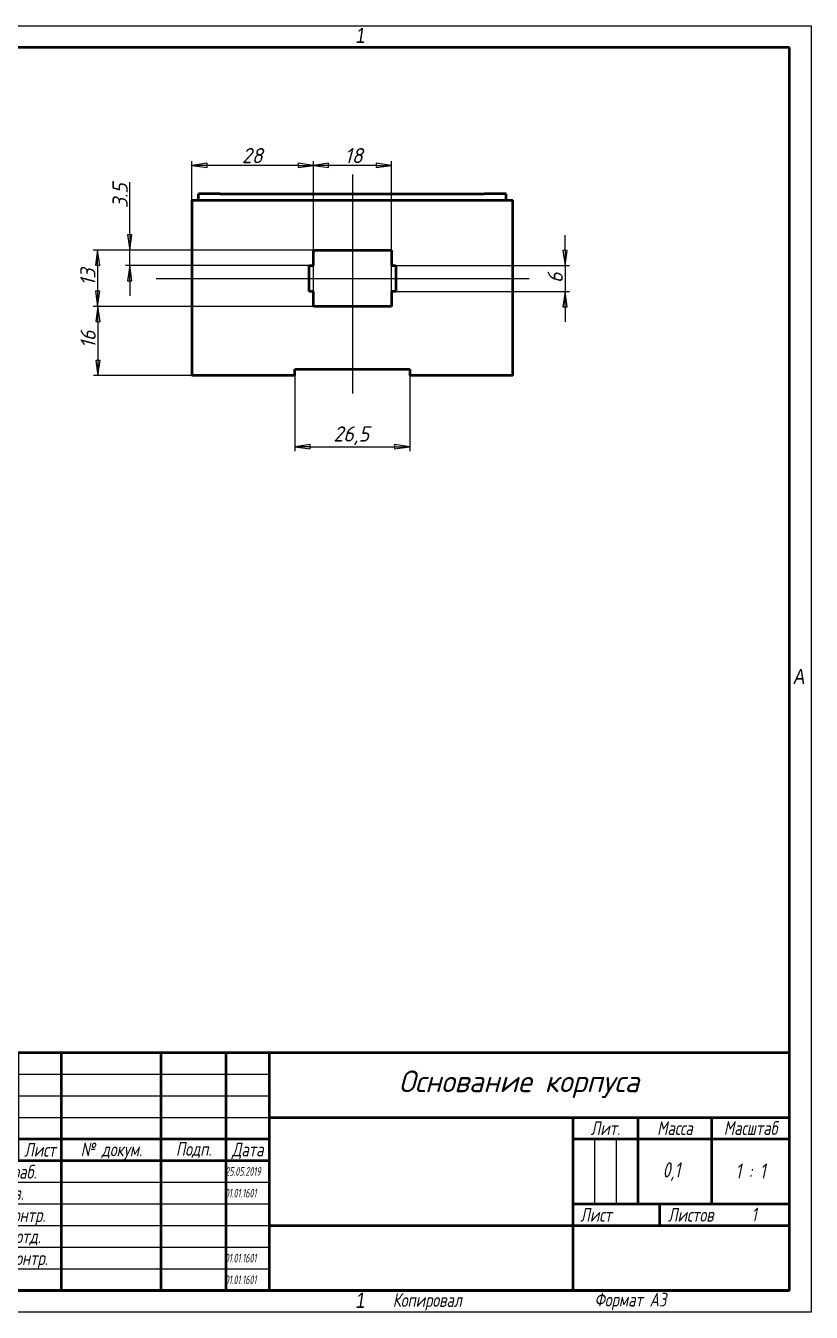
# Model space of a CAD drawing. Header units: millimetres. Extents: x 0 to 420, y 0 to 297.
# Drawn here: x 238.8 to 420, y 0 to 297 of the extents above; entities that cross this region are included whole.
import ezdxf
from ezdxf.enums import TextEntityAlignment as Align

# ---------------------------------------------------------------- set-up
doc = ezdxf.new("R2010")
doc.units = ezdxf.units.MM
for name, color, linetype, lineweight in [('Видимый контур (ГОСТ)', 7, 'Continuous', 50), ('Заголовок (ГОСТ)', 7, 'Continuous', 50), ('Кромка (ГОСТ)', 7, 'Continuous', 50), ('Осевая линия (ГОСТ)', 7, 'Continuous', 25), ('Размер (ГОСТ)', 7, 'Continuous', 25)]:
    doc.layers.add(name, color=color, linetype=linetype, lineweight=lineweight)
doc.styles.add('Альтернативный текст (ГОСТ)', font='', dxfattribs={"width": 0.8})
doc.styles.add('Обычный текст (ГОСТ)', font='GOST Common Italic.ttf')
doc.styles.add('Стиль текста110', font='GOST Common Italic.ttf', dxfattribs={"width": 0.8})
doc.styles.add('Стиль текста112', font='GOST Common Italic.ttf', dxfattribs={"width": 0.8})
doc.styles.add('Стиль текста120', font='GOST Common Italic.ttf', dxfattribs={"width": 0.9})
doc.styles.add('Стиль текста137', font='GOST Common Italic.ttf', dxfattribs={"width": 0.7})
doc.styles.add('Стиль текста139', font='GOST Common Italic.ttf', dxfattribs={"width": 0.7})
doc.styles.add('Стиль текста70', font='GOST Common Italic.ttf')
doc.styles.add('Стиль текста81', font='GOST Common Italic.ttf', dxfattribs={"width": 0.8})
doc.styles.add('Стиль текста87', font='GOST Common Italic.ttf')
doc.styles.get('Альтернативный текст (ГОСТ)').set_extended_font_data('Arial', italic=True)
doc.dimstyles.new('Обычный (ГОСТ)', dxfattribs={"dimtxt": 3.5, "dimasz": 3.5, "dimexe": 1, "dimexo": 0, "dimgap": 0.5, "dimtad": 1, "dimrnd": 1e-08, "dimtxsty": 'Обычный текст (ГОСТ)', "dimblk": 'Filled-1', "dimcen": 0.09, "dimdle": 15, "dimclrd": 256, "dimclre": 256, "dimclrt": 256, "dimazin": 2, "dimtfac": 0.714286, "dimtdec": 3, "dimtmove": 0, "dimatfit": 3, "dimfxl": 1, "dimtolj": 1, "dimlwd": 25, "dimlwe": 25, "dimarcsym": 0})

# ---------------------------------------------------------------- blocks, each defined once
blk = doc.blocks.new('Filled-1')
at = {"color": 0}
for p, q in [((0, 0), (-1, 0.143)), ((-1, 0.143), (-1, -0.143)), ((-1, 0), (0, 0)), ((-1, -0.143), (0, 0))]:
    blk.add_line(p, q, dxfattribs=at)
at = {"color": 0, "flags": 128}
blk.add_lwpolyline([(-1, -0.143), (0, 0), (-1, 0.143), (-1, -0.143)], dxfattribs=at)
at = {"color": 0}
blk.add_solid([(-1, -0.143), (0, 0), (-1, 0.143), (-1, -0.143)], dxfattribs=at)
blk = doc.blocks.new('*D34')
at = {"layer": 'Defpoints', "color": 0, "linetype": 'Continuous', "transparency": 16777216}
for p in [(305.17, 245.22), (255.41, 232.22), (305.17, 232.22)]:
    blk.add_point(p, dxfattribs=at)
at = {"layer": 'Размер (ГОСТ)', "linetype": 'Continuous', "lineweight": 25, "transparency": 16777216}
for p, q in [((305.17, 245.22), (254.41, 245.22)), ((255.41, 241.72), (255.41, 235.72)), ((305.17, 232.22), (254.41, 232.22))]:
    blk.add_line(p, q, dxfattribs=at)
at = {"layer": 'Размер (ГОСТ)', "linetype": 'Continuous', "lineweight": 25, "transparency": 16777216, "xscale": 3.5, "yscale": 3.5, "zscale": 3.5}
for p, rotation in [((255.41, 245.22), 90), ((255.41, 232.22), 270)]:
    blk.add_blockref('Filled-1', p, dxfattribs=dict(at, rotation=rotation))
at = {"layer": 'Размер (ГОСТ)', "linetype": 'Continuous', "lineweight": 25, "transparency": 16777216, "insert": (251.41, 236.9), "char_height": 3.5, "attachment_point": 1, "rotation": 90, "style": 'Обычный текст (ГОСТ)'}
blk.add_mtext('\\A1;13', dxfattribs=at)
blk = doc.blocks.new('*D35')
at = {"layer": 'Defpoints', "color": 0, "linetype": 'Continuous', "transparency": 16777216}
for p in [(305.17, 264.77), (305.17, 232.22), (323.17, 232.22)]:
    blk.add_point(p, dxfattribs=at)
at = {"layer": 'Размер (ГОСТ)', "linetype": 'Continuous', "lineweight": 25, "transparency": 16777216}
for p, q in [((305.17, 232.22), (305.17, 265.77)), ((319.67, 264.77), (308.67, 264.77)), ((323.17, 232.22), (323.17, 265.77))]:
    blk.add_line(p, q, dxfattribs=at)
at = {"layer": 'Размер (ГОСТ)', "linetype": 'Continuous', "lineweight": 25, "transparency": 16777216, "xscale": 3.5, "yscale": 3.5, "zscale": 3.5, "rotation": 180}
blk.add_blockref('Filled-1', (305.17, 264.77), dxfattribs=at)
at = {"layer": 'Размер (ГОСТ)', "linetype": 'Continuous', "lineweight": 25, "transparency": 16777216, "xscale": 3.5, "yscale": 3.5, "zscale": 3.5}
blk.add_blockref('Filled-1', (323.17, 264.77), dxfattribs=at)
at = {"layer": 'Размер (ГОСТ)', "linetype": 'Continuous', "lineweight": 25, "transparency": 16777216, "insert": (312.34, 268.77), "char_height": 3.5, "attachment_point": 1, "style": 'Обычный текст (ГОСТ)'}
blk.add_mtext('\\A1;18', dxfattribs=at)
blk = doc.blocks.new('*D38')
at = {"layer": 'Defpoints', "color": 0, "linetype": 'Continuous', "transparency": 16777216}
for p in [(300.91, 217.72), (327.41, 217.72), (327.41, 199.81)]:
    blk.add_point(p, dxfattribs=at)
at = {"layer": 'Размер (ГОСТ)', "linetype": 'Continuous', "lineweight": 25, "transparency": 16777216}
for p, q in [((300.91, 217.72), (300.91, 198.81)), ((327.41, 217.72), (327.41, 198.81)), ((304.41, 199.81), (323.91, 199.81))]:
    blk.add_line(p, q, dxfattribs=at)
at = {"layer": 'Размер (ГОСТ)', "linetype": 'Continuous', "lineweight": 25, "transparency": 16777216, "xscale": 3.5, "yscale": 3.5, "zscale": 3.5, "rotation": 180}
blk.add_blockref('Filled-1', (300.91, 199.81), dxfattribs=at)
at = {"layer": 'Размер (ГОСТ)', "linetype": 'Continuous', "lineweight": 25, "transparency": 16777216, "xscale": 3.5, "yscale": 3.5, "zscale": 3.5}
blk.add_blockref('Filled-1', (327.41, 199.81), dxfattribs=at)
at = {"layer": 'Размер (ГОСТ)', "linetype": 'Continuous', "lineweight": 25, "transparency": 16777216, "insert": (309.76, 204.51), "char_height": 3.5, "attachment_point": 1, "style": 'Обычный текст (ГОСТ)'}
blk.add_mtext('\\A1;26,5', dxfattribs=at)
blk = doc.blocks.new('*D39')
at = {"layer": 'Defpoints', "color": 0, "linetype": 'Continuous', "transparency": 16777216}
for p in [(305.17, 232.22), (255.46, 216.22), (282.17, 216.22)]:
    blk.add_point(p, dxfattribs=at)
at = {"layer": 'Размер (ГОСТ)', "linetype": 'Continuous', "lineweight": 25, "transparency": 16777216}
for p, q in [((305.17, 232.22), (254.46, 232.22)), ((255.46, 228.72), (255.46, 219.72)), ((282.17, 216.22), (254.46, 216.22))]:
    blk.add_line(p, q, dxfattribs=at)
at = {"layer": 'Размер (ГОСТ)', "linetype": 'Continuous', "lineweight": 25, "transparency": 16777216, "xscale": 3.5, "yscale": 3.5, "zscale": 3.5}
for p, rotation in [((255.46, 232.22), 90), ((255.46, 216.22), 270)]:
    blk.add_blockref('Filled-1', p, dxfattribs=dict(at, rotation=rotation))
at = {"layer": 'Размер (ГОСТ)', "linetype": 'Continuous', "lineweight": 25, "transparency": 16777216, "insert": (251.46, 222.5), "char_height": 3.5, "attachment_point": 1, "rotation": 90, "style": 'Обычный текст (ГОСТ)'}
blk.add_mtext('\\A1;16', dxfattribs=at)
blk = doc.blocks.new('*D40')
at = {"layer": 'Defpoints', "color": 0, "linetype": 'Continuous', "transparency": 16777216}
for p in [(277.17, 264.77), (277.17, 256.72), (305.17, 245.22)]:
    blk.add_point(p, dxfattribs=at)
at = {"layer": 'Размер (ГОСТ)', "linetype": 'Continuous', "lineweight": 25, "transparency": 16777216}
for p, q in [((277.17, 256.72), (277.17, 265.77)), ((301.67, 264.77), (280.67, 264.77)), ((305.17, 245.22), (305.17, 265.77))]:
    blk.add_line(p, q, dxfattribs=at)
at = {"layer": 'Размер (ГОСТ)', "linetype": 'Continuous', "lineweight": 25, "transparency": 16777216, "xscale": 3.5, "yscale": 3.5, "zscale": 3.5, "rotation": 180}
blk.add_blockref('Filled-1', (277.17, 264.77), dxfattribs=at)
at = {"layer": 'Размер (ГОСТ)', "linetype": 'Continuous', "lineweight": 25, "transparency": 16777216, "xscale": 3.5, "yscale": 3.5, "zscale": 3.5}
blk.add_blockref('Filled-1', (305.17, 264.77), dxfattribs=at)
at = {"layer": 'Размер (ГОСТ)', "linetype": 'Continuous', "lineweight": 25, "transparency": 16777216, "insert": (288.66, 268.77), "char_height": 3.5, "attachment_point": 1, "style": 'Обычный текст (ГОСТ)'}
blk.add_mtext('\\A1;28', dxfattribs=at)
blk = doc.blocks.new('*D41')
at = {"layer": 'Defpoints', "color": 0, "linetype": 'Continuous', "transparency": 16777216}
for p in [(262.83, 245.22), (305.17, 245.22), (304.17, 241.63)]:
    blk.add_point(p, dxfattribs=at)
at = {"layer": 'Размер (ГОСТ)', "linetype": 'Continuous', "lineweight": 25, "transparency": 16777216}
for p, q in [((262.83, 248.72), (262.83, 260.92)), ((305.17, 245.22), (261.83, 245.22)), ((262.83, 241.63), (262.83, 245.22)), ((304.17, 241.63), (261.83, 241.63)), ((262.83, 238.13), (262.83, 234.63))]:
    blk.add_line(p, q, dxfattribs=at)
at = {"layer": 'Размер (ГОСТ)', "linetype": 'Continuous', "lineweight": 25, "transparency": 16777216, "xscale": 3.5, "yscale": 3.5, "zscale": 3.5}
for p, rotation in [((262.83, 245.22), 270), ((262.83, 241.63), 90)]:
    blk.add_blockref('Filled-1', p, dxfattribs=dict(at, rotation=rotation))
at = {"layer": 'Размер (ГОСТ)', "linetype": 'Continuous', "lineweight": 25, "transparency": 16777216, "insert": (258.83, 252.72), "char_height": 3.5, "attachment_point": 1, "rotation": 90, "style": 'Обычный текст (ГОСТ)'}
blk.add_mtext('\\A1; \\fGOST Common|b0|i1;\\H3.5000;3.5', dxfattribs=at)
blk = doc.blocks.new('*D42')
at = {"layer": 'Defpoints', "color": 0, "linetype": 'Continuous', "transparency": 16777216}
for p in [(324.17, 241.63), (324.17, 235.63), (363.21, 235.63)]:
    blk.add_point(p, dxfattribs=at)
at = {"layer": 'Размер (ГОСТ)', "linetype": 'Continuous', "lineweight": 25, "transparency": 16777216}
for p, q in [((363.21, 245.13), (363.21, 248.63)), ((324.17, 241.63), (364.21, 241.63)), ((363.21, 241.63), (363.21, 235.63)), ((324.17, 235.63), (364.21, 235.63)), ((363.21, 232.13), (363.21, 228.63))]:
    blk.add_line(p, q, dxfattribs=at)
at = {"layer": 'Размер (ГОСТ)', "linetype": 'Continuous', "lineweight": 25, "transparency": 16777216, "xscale": 3.5, "yscale": 3.5, "zscale": 3.5}
for p, rotation in [((363.21, 241.63), 270), ((363.21, 235.63), 90)]:
    blk.add_blockref('Filled-1', p, dxfattribs=dict(at, rotation=rotation))
at = {"layer": 'Размер (ГОСТ)', "linetype": 'Continuous', "lineweight": 25, "transparency": 16777216, "insert": (359.21, 237.58), "char_height": 3.5, "attachment_point": 1, "rotation": 90, "style": 'Обычный текст (ГОСТ)'}
blk.add_mtext('\\A1;6', dxfattribs=at)
blk = doc.blocks.new('Основные надписи ГОСТ - Форма 1')
at = {"layer": 'Заголовок (ГОСТ)'}
for p, q in [((0, 55), (185, 55)), ((0, 0), (0, 55)), ((0, 0), (0, 55)), ((7, 55), (7, 30)), ((17, 55), (17, 0)), ((40, 55), (40, 0)), ((55, 55), (55, 0)), ((65, 55), (65, 0)), ((185, 0), (185, 55)), ((65, 40), (185, 40)), ((135, 40), (135, 0)), ((150, 40), (150, 20)), ((167, 40), (167, 20)), ((0, 35), (65, 35)), ((135, 35), (185, 35)), ((0, 30), (65, 30)), ((135, 20), (185, 20)), ((155, 20), (155, 15)), ((65, 15), (185, 15)), ((185, 0), (0, 0))]:
    blk.add_line(p, q, dxfattribs=at)
at = {"layer": 'Заголовок (ГОСТ)', "linetype": 'Continuous', "lineweight": 25}
for p, q in [((0, 50), (65, 50)), ((0, 45), (65, 45)), ((0, 40), (65, 40)), ((140, 35), (140, 20)), ((145, 35), (145, 20)), ((0, 25), (65, 25)), ((0, 20), (65, 20)), ((0, 15), (65, 15)), ((0, 10), (65, 10)), ((0, 5), (65, 5))]:
    blk.add_line(p, q, dxfattribs=at)
at = {"layer": 'Заголовок (ГОСТ)', "char_height": 3.17, "style": 'Альтернативный текст (ГОСТ)'}
for s, insert, width, attachment_point in [('\\fGOST Common|b0|i1;\\H3.1700;Лит.', (142.52, 37.49), 14.9766, 5), ('\\fGOST Common|b0|i1;\\H3.1700;Масса', (158.55, 37.51), 16.9878, 5), ('\\fGOST Common|b0|i1;\\H3.1700;Масштаб', (176.02, 37.53), 17.8316, 5), ('\\fGOST Common|b0|i1;\\H3.1700;Изм.', (3.5, 32.56), 6.9635, 5), ('\\fGOST Common|b0|i1;\\H3.1700;Лист', (12.1, 32.5), 10.0029, 5), ('\\A0;\\fGOST Common|b0|i1;\\H3.1700;№ докум.', (28.58, 32.16), 22.9069, 5), ('\\fGOST Common|b0|i1;\\H3.1700;Подп.', (47.56, 32.45), 14.879, 5), ('\\fGOST Common|b0|i1;\\H3.1700;Дата', (60.02, 32.24), 9.9614, 5), ('\\fGOST Common|b0|i1;\\H3.1700;Разраб.', (0.47, 27), 16.9971, 4), ('\\fGOST Common|b0|i1;\\H3.1700;Пров.', (0.56, 22.08), 17.0192, 4), ('\\A0;\\fGOST Common|b0|i1;\\H3.1700;Т. контр.', (0.23, 17.01), 16.9554, 4), ('\\fGOST Common|b0|i1;\\H3.1700;Лист', (140.37, 17.5), 10.5071, 5), ('\\fGOST Common|b0|i1;\\H3.1700;Листов', (162.21, 17.5), 14.3668, 5), ('\\A1;', (150.6, 17.54), 8.8313, 5), ('\\fGOST Common|b0|i1;\\H3.1700;Н. контр.', (0.36, 7.05), 16.9999, 4), ('\\fGOST Common|b0|i1;\\H3.1700;Утв.', (0.34, 2.52), 17.0083, 4), ('\\fGOST Common|b0|i1;\\H3.1700;Копировал', (93.48, -0.59), 19.7871, 1)]:
    blk.add_mtext(s, dxfattribs=dict(at, insert=insert, width=width, attachment_point=attachment_point))
at = {"layer": 'Заголовок (ГОСТ)'}
for tag, height, style, width, p in [('Изм1', 2.89, 'Стиль текста137', 0.7, (3.51, 52.52)), ('Лист1', 2.89, 'Стиль текста137', 0.7, (12.03, 52.52)), ('Докум1', 2.89, 'Стиль текста137', 0.7, (28.54, 52.48)), ('Изм2', 2.89, 'Стиль текста137', 0.7, (3.5, 47.52)), ('Лист2', 2.89, 'Стиль текста137', 0.7, (12.01, 47.5)), ('Докум2', 2.89, 'Стиль текста137', 0.7, (28.53, 47.5)), ('Изм3', 2.89, 'Стиль текста137', 0.7, (3.5, 42.5)), ('Лист3', 2.89, 'Стиль текста137', 0.7, (12.01, 42.51)), ('Докум3', 2.89, 'Стиль текста137', 0.7, (28.51, 42.48)), ('Изм4', 2.89, 'Стиль текста137', 0.7, (3.51, 37.5)), ('Лист4', 2.89, 'Стиль текста137', 0.7, (12, 37.53)), ('Докум4', 2.89, 'Стиль текста137', 0.7, (28.51, 37.52)), ('ЗАГОЛОВОК', 5, 'Стиль текста110', 0.8, (100.03, 29.98)), ('Литера', 3.5, 'Стиль текста81', 0.8, (137.52, 27.25)), ('Литера2', 3.5, 'Стиль текста81', 0.8, (142.51, 27.22)), ('Литера3', 3.5, 'Стиль текста81', 0.8, (147.52, 27.21)), ('Тип_документа', 3.17, 'Стиль текста112', 0.8, (100.08, 17.56)), ('Материал_Класс', 3.5, 'Стиль текста120', 0.9, (99.98, 7.54))]:
    blk.add_attdef(tag, text='', height=height, dxfattribs=dict(at, style=style, width=width)).set_placement(p, align=Align.MIDDLE_CENTER)
for tag, height, style, width, p in [('Подп1', 2.89, 'Стиль текста137', 0.7, (40.01, 52.51)), ('Дата1', 2, 'Стиль текста139', 0.7, (55.01, 52.51)), ('Подп2', 2.89, 'Стиль текста137', 0.7, (40.01, 47.5)), ('Дата2', 2, 'Стиль текста139', 0.7, (55.01, 47.49)), ('Подп3', 2.89, 'Стиль текста137', 0.7, (40.01, 42.51)), ('Дата3', 2, 'Стиль текста139', 0.7, (55.02, 42.52)), ('Подп4', 2.89, 'Стиль текста137', 0.7, (40.01, 37.51)), ('Дата4', 2, 'Стиль текста139', 0.7, (55.02, 37.51)), ('АВТОР', 3.17, 'Стиль текста112', 0.8, (17.41, 27.49)), ('Разработал_Подп.', 2.89, 'Стиль текста137', 0.7, (40.05, 27.51)), ('ПРОВЕРИЛ', 3.17, 'Стиль текста112', 0.8, (17.41, 22.53)), ('Проверил_Подп.', 2.89, 'Стиль текста137', 0.7, (40.05, 22.52)), ('ТЕХНОЛОГ', 3.17, 'Стиль текста112', 0.8, (17.33, 17.54)), ('Технолог_Подп.', 2.89, 'Стиль текста137', 0.7, (40.05, 17.51)), ('Технолог_Дата', 2, 'Стиль текста139', 0.7, (55.01, 17.5)), ('НАЧ._ОТДЕЛА', 3.17, 'Стиль текста112', 0.8, (17.46, 12.45)), ('Руководитель_Подп.', 2.89, 'Стиль текста137', 0.7, (40.01, 12.5)), ('Руководитель_Дата', 2, 'Стиль текста139', 0.7, (55.01, 12.51)), ('НОРМОКОНТРОЛЬ', 3.17, 'Стиль текста112', 0.8, (17.37, 7.48)), ('Нормоконтроль_Подп.', 2.89, 'Стиль текста137', 0.7, (40.05, 7.52)), ('УТВЕРДИЛ', 3.17, 'Стиль текста112', 0.8, (17.4, 2.51)), ('Утвердил_Подп.', 2.89, 'Стиль текста137', 0.7, (40.05, 2.51))]:
    blk.add_attdef(tag, text='', height=height, dxfattribs=dict(at, style=style, width=width)).set_placement(p, align=Align.MIDDLE_LEFT)
at = {"layer": 'Заголовок (ГОСТ)', "style": 'Стиль текста87'}
blk.add_attdef('ОБОЗНАЧЕНИЕ_001', (94.84, 45.81), '', height=5, dxfattribs=at)
at = {"layer": 'Заголовок (ГОСТ)'}
for tag, p, height, style, width in [('ДАТА_СОЗДАНИЯ_001', (54.84, 26.51), 2, 'Стиль текста139', 0.7), ('Масса_001', (155.73, 26.13), 3.5, 'Стиль текста81', 0.8), ('Масштаб_001', (172.52, 25.85), 3.5, 'Стиль текста81', 0.8), ('ДАТА_ПРОВЕРКИ_001', (54.74, 21.51), 2, 'Стиль текста139', 0.7), ('Листов_001', (176.23, 15.99), 3.17, 'Стиль текста112', 0.8), ('Должность_руководителя_001', (0.22, 10.93), 3.17, 'Стиль текста112', 0.8), ('ДАТА_НОРМОКОНТРОЛЯ_001', (54.74, 6.51), 2, 'Стиль текста139', 0.7), ('ДАТА_УТВЕРЖДЕНИЯ_001', (54.73, 1.5), 2, 'Стиль текста139', 0.7)]:
    blk.add_attdef(tag, p, '', height=height, dxfattribs=dict(at, style=style, width=width))
at = {"layer": 'Заголовок (ГОСТ)', "style": 'Стиль текста120', "width": 0.9}
for tag, p in [('Материал_Наим.', (133.71, 9.75)), ('Материал_ГОСТ', (134.04, 4.06))]:
    blk.add_attdef(tag, text='', height=3.5, dxfattribs=at).set_placement(p, align=Align.MIDDLE_RIGHT)
at = {"layer": 'Заголовок (ГОСТ)', "style": 'Стиль текста70'}
blk.add_attdef('ОРГАНИЗАЦИЯ', text='', height=3.5, dxfattribs=at).set_placement((160.02, 7.6), align=Align.MIDDLE_CENTER)
blk = doc.blocks.new('Рамки ГОСТ_ граница 297x420')
at = {"layer": 'Кромка (ГОСТ)', "lineweight": 25}
for p, q in [((0, 297), (420, 297)), ((420, 297), (420, 0)), ((420, 0), (0, 0))]:
    blk.add_line(p, q, dxfattribs=at)
at = {"layer": 'Кромка (ГОСТ)'}
for p, q in [((415, 292), (20, 292)), ((415, 5), (415, 292)), ((20, 5), (415, 5))]:
    blk.add_line(p, q, dxfattribs=at)
at = {"layer": 'Кромка (ГОСТ)', "attachment_point": 1, "style": 'Альтернативный текст (ГОСТ)'}
for s, insert, char_height in [('\\A1;\\fArial|b0|i1;\\H3.5000;1', (315, 296.5), 3.5), ('\\A1;\\fArial|b0|i1;\\H3.5000;A', (416, 148.5), 3.5), ('\\A1;\\fArial|b0|i1;\\H3.5000;1', (315, 4.5), 3.5), ('\\A1;\\fGOST Common|b0|i1;\\H3.1700;Формат A3', (370, 4.5), 3.17)]:
    blk.add_mtext(s, dxfattribs=dict(at, insert=insert, char_height=char_height))

msp = doc.modelspace()

# ---------------------------------------------------------------- linework, layer by layer
at = {"layer": 'Видимый контур (ГОСТ)'}
for p, q in [((277.1666, 256.7194), (282.1666, 256.7194)), ((277.1666, 256.7194), (277.1666, 216.2194)), ((283.6666, 258.2194), (278.6666, 258.2194)), ((278.6666, 256.7194), (278.6666, 258.2194)), ((282.1666, 256.7194), (346.1666, 256.7194)), ((283.6666, 258.2194), (344.6666, 258.2194)), ((349.6666, 258.2194), (344.6666, 258.2194)), ((346.1666, 256.7194), (351.1666, 256.7194)), ((349.6666, 256.7194), (349.6666, 258.2194)), ((351.1666, 216.2194), (351.1666, 256.7194)), ((305.1666, 245.2194), (323.1666, 245.2194)), ((305.1666, 241.634), (305.1666, 245.2194)), ((323.1666, 245.2194), (323.1666, 241.634)), ((304.1666, 241.634), (305.1666, 241.634)), ((304.1666, 235.634), (304.1666, 241.634)), ((323.1666, 241.634), (324.1666, 241.634)), ((324.1666, 241.634), (324.1666, 235.634)), ((305.1666, 235.634), (304.1666, 235.634)), ((305.1666, 232.2194), (305.1666, 235.634)), ((323.1666, 235.634), (323.1666, 232.2194)), ((324.1666, 235.634), (323.1666, 235.634)), ((323.1666, 232.2194), (305.1666, 232.2194)), ((300.9146, 216.2194), (300.9146, 217.7194)), ((300.9146, 217.7194), (327.4146, 217.7194)), ((327.4146, 217.7194), (327.4146, 216.2194)), ((282.1666, 216.2194), (277.1666, 216.2194)), ((300.9146, 216.2194), (282.1666, 216.2194)), ((346.1666, 216.2194), (327.4146, 216.2194)), ((351.1666, 216.2194), (346.1666, 216.2194))]:
    msp.add_line(p, q, dxfattribs=at)
at = {"layer": 'Осевая линия (ГОСТ)', "linetype": 'Continuous'}
for p, q in [((314.1668, 262.6828), (314.1644, 212.1136)), ((268.8685, 238.634), (354.9116, 238.634))]:
    msp.add_line(p, q, dxfattribs=at)

# ---------------------------------------------------------------- block references
msp.add_blockref('Рамки ГОСТ_ граница 297x420', (0, 0))
msp.add_blockref('Основные надписи ГОСТ - Форма 1', (230, 5)).add_auto_attribs({'Должность_руководителя_001': 'Нач.отд.', 'ОБОЗНАЧЕНИЕ_001': 'Основание корпуса', 'Масса_001': '0,1', 'Масштаб_001': '1 : 1', 'Листов_001': '1', 'ДАТА_СОЗДАНИЯ_001': '25.05.2019', 'ДАТА_ПРОВЕРКИ_001': '01.01.1601', 'ДАТА_НОРМОКОНТРОЛЯ_001': '01.01.1601', 'ДАТА_УТВЕРЖДЕНИЯ_001': '01.01.1601'})

# ---------------------------------------------------------------- dimensions: what is measured, and where the dimension line sits
at = {"layer": 'Размер (ГОСТ)', "linetype": 'Continuous', "lineweight": 25}
for base, p1, p2, angle, override, picture, middle in [((277.1666, 264.7652), (305.1666, 245.2194), (277.1666, 256.7194), 180, {"dimgap": 0.5, "dimdec": 2, "dimtol": 0, "dimlim": 0, "dimtp": 0, "dimtm": 0, "dimtdec": 3, "dimtofl": 0, "dimatfit": 1}, '*D40', (291.1666, 264.7652)), ((305.1666, 264.7652), (323.1666, 232.2194), (305.1666, 232.2194), 180, {"dimgap": 0.5, "dimdec": 2, "dimtol": 0, "dimlim": 0, "dimtp": 0, "dimtm": 0, "dimtdec": 3, "dimtofl": 0, "dimatfit": 1}, '*D35', (314.1666, 264.7652)), ((363.214, 235.634), (324.1666, 241.634), (324.1666, 235.634), 90, {"dimgap": 0.5, "dimdec": 2, "dimtol": 0, "dimlim": 0, "dimtp": 0, "dimtm": 0, "dimtdec": 3, "dimtofl": 1, "dimatfit": 1}, '*D42', (363.214, 238.634)), ((255.4086, 232.2194), (305.1666, 245.2194), (305.1666, 232.2194), 90, {"dimgap": 0.5, "dimdec": 2, "dimtol": 0, "dimlim": 0, "dimtp": 0, "dimtm": 0, "dimtdec": 3, "dimtofl": 0, "dimatfit": 1}, '*D34', (255.4086, 238.7194)), ((255.4624, 216.2194), (305.1666, 232.2194), (282.1666, 216.2194), 90, {"dimgap": 0.5, "dimdec": 2, "dimtol": 0, "dimlim": 0, "dimtp": 0, "dimtm": 0, "dimtdec": 3, "dimtofl": 0, "dimatfit": 1}, '*D39', (255.4624, 224.2194)), ((327.4146, 199.81), (300.9146, 217.7194), (327.4146, 217.7194), 180, {"dimgap": 0.5, "dimdec": 2, "dimtol": 0, "dimlim": 0, "dimtp": 0, "dimtm": 0, "dimtdec": 3, "dimtofl": 0, "dimatfit": 1}, '*D38', (314.1646, 199.81))]:
    dim = msp.add_linear_dim(base=base, p1=p1, p2=p2, angle=angle, dimstyle='Обычный (ГОСТ)', override=override, dxfattribs=at)
    dim.commit()
    dim.dimension.update_dxf_attribs({"geometry": picture, "text_midpoint": middle, "dimtype": 160})
dim = msp.add_linear_dim(base=(262.8304, 245.2194), p1=(304.1666, 241.634), p2=(305.1666, 245.2194), angle=270, text=' \\fGOST Common|b0|i1;\\H3.5000;3.5', dimstyle='Обычный (ГОСТ)', override={"dimgap": 0.5, "dimdec": 2, "dimtol": 0, "dimlim": 0, "dimtp": 0, "dimtm": 0, "dimtdec": 3, "dimtofl": 1, "dimatfit": 1}, dxfattribs=at)
dim.commit()
dim.dimension.update_dxf_attribs({"geometry": '*D41', "text_midpoint": (262.8304, 256.5707), "dimtype": 160})

doc.saveas('drawing.dxf')
